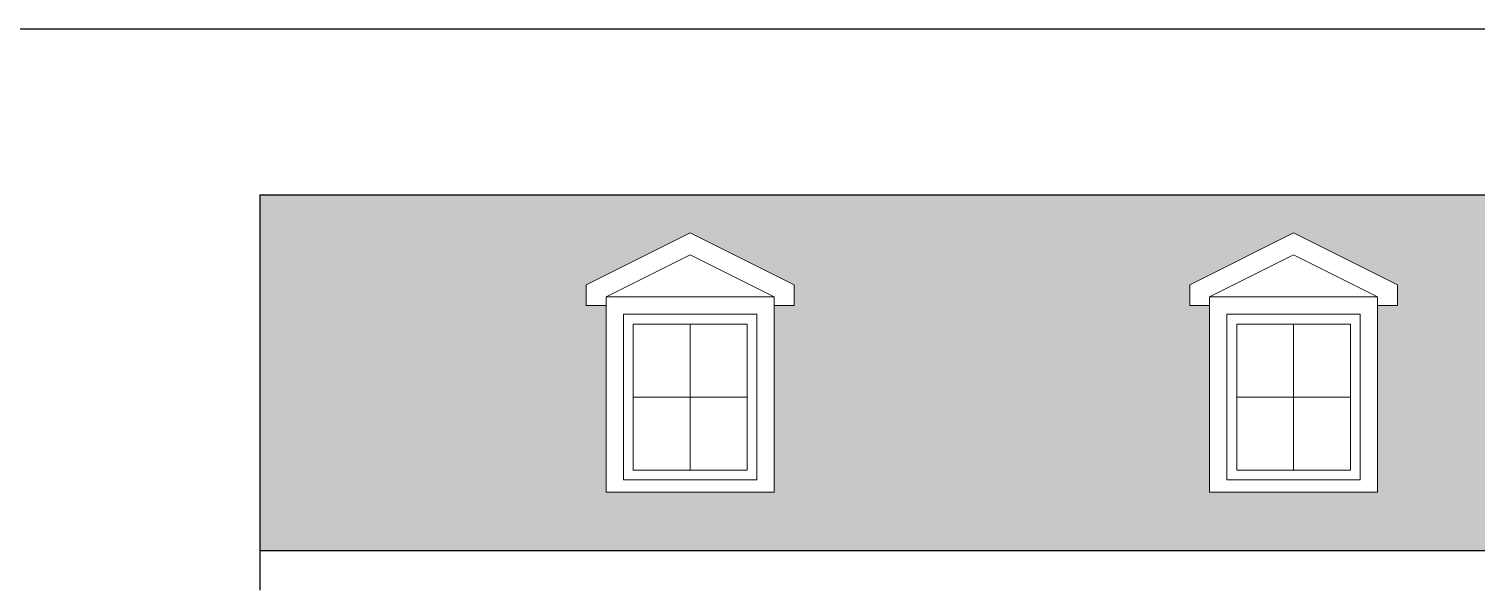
# Model space of a CAD drawing. Header units: inches. Extents: x 26998 to 46838, y -509 to 4343.
# Drawn here: x 35294.3 to 35586.9, y 3616.1 to 3728.5 of the extents above; entities that cross this region are included whole.
import ezdxf

# ---------------------------------------------------------------- set-up
doc = ezdxf.new("R2010")
doc.units = ezdxf.units.IN
doc.header["$LTSCALE"] = 0.5
doc.header["$MEASUREMENT"] = 0
doc.layers.add('A-Glaz', color=51, linetype='Continuous', lineweight=25)

msp = doc.modelspace()

# ---------------------------------------------------------------- hatches: boundary and pattern name
h = msp.add_hatch()
h.set_pattern_fill('AR-RSHKE', color=15, scale=0.6)
h.set_pattern_definition([(0, (22722.966, 2865.294), (15.3, 7.2), [3.6, -3, 4.2, -1.8, 5.4, -2.4]), (0, (22726.566, 2865.594), (15.3, 7.2), [3, -11.4, 2.4, -3.6]), (0, (22733.766, 2864.844), (15.3, 7.2), [1.8, -18.6]), (90, (22722.966, 2865.294), (-5.1, 7.2), [6.9, -21.9]), (90, (22726.566, 2865.294), (-5.1, 7.2), [6.75, -22.05]), (90, (22729.566, 2865.294), (-5.1, 7.2), [6.3, -22.5]), (90, (22733.766, 2864.844), (-5.1, 7.2), [6.9, -21.9]), (90, (22735.566, 2864.844), (-5.1, 7.2), [6.9, -21.9]), (90, (22740.966, 2865.294), (-5.1, 7.2), [6.6, -22.2])])
h.paths.add_polyline_path([(35871.7883979, 3694.8717102), (35340.9883979, 3694.8717102), (35340.9883979, 3622.8717102), (35727.7883979, 3622.8717102)])
h.paths.add_polyline_path([(35532.9883979, 3672.4993936), (35528.9883979, 3672.4993936), (35528.9883979, 3676.6736059), (35549.9883979, 3687.1736059), (35570.9883979, 3676.6736059), (35570.9883979, 3672.4993936), (35566.9883979, 3672.4993936), (35566.9883979, 3634.6565071), (35532.9883979, 3634.6565071)], flags=16)
h.paths.add_polyline_path([(35536.4883979, 3670.7014699), (35563.4883979, 3670.7014699), (35563.4883979, 3637.1565071), (35536.4883979, 3637.1565071)], flags=0)
h.paths.add_polyline_path([(35538.4883979, 3668.7014699), (35561.4883979, 3668.7014699), (35561.4883979, 3639.1565071), (35538.4883979, 3639.1565071)], flags=0)
h.paths.add_polyline_path([(35448.9883979, 3672.4993936), (35444.9883979, 3672.4993936), (35444.9883979, 3634.6565071), (35410.9883979, 3634.6565071), (35410.9883979, 3672.4993936), (35406.9883979, 3672.4993936), (35406.9883979, 3676.6736059), (35427.9883979, 3687.1736059), (35448.9883979, 3676.6736059)], flags=16)
h.paths.add_polyline_path([(35441.4883979, 3637.1565071), (35414.4883979, 3637.1565071), (35414.4883979, 3670.7014699), (35441.4883979, 3670.7014699)], flags=0)
h.paths.add_polyline_path([(35439.4883979, 3639.1565071), (35416.4883979, 3639.1565071), (35416.4883979, 3668.7014699), (35439.4883979, 3668.7014699)], flags=0)
h.paths.add_polyline_path([(35650.9883979, 3672.4993936), (35650.9883979, 3676.6736059), (35671.9883979, 3687.1736059), (35692.9883979, 3676.6736059), (35692.9883979, 3672.4993936), (35688.9883979, 3672.4993936), (35688.9883979, 3634.6565071), (35654.9883979, 3634.6565071), (35654.9883979, 3672.4993936)], flags=16)
h.paths.add_polyline_path([(35658.4883979, 3670.7014699), (35685.4883979, 3670.7014699), (35685.4883979, 3637.1565071), (35658.4883979, 3637.1565071)], flags=0)
h.paths.add_polyline_path([(35660.4883979, 3668.7014699), (35683.4883979, 3668.7014699), (35683.4883979, 3639.1565071), (35660.4883979, 3639.1565071)], flags=0)
h.paths.add_polyline_path([(36001.7883979, 3694.8717102), (35871.7883979, 3694.8717102), (36001.7883979, 3629.8717102)])

# ---------------------------------------------------------------- linework, layer by layer
for p, q in [((34545.883428, 3728.4673022), (36040.5426627, 3728.4673022)), ((35340.9883979, 3694.8717102), (36001.7883979, 3694.8717102)), ((35340.9883979, 3694.8717102), (35340.9883979, 3614.8717102)), ((35340.9883979, 3622.8717102), (35727.7883979, 3622.8717102))]:
    msp.add_line(p, q)
at = {"layer": 'A-Glaz', "lineweight": 9}
for p, q in [((35406.9883979, 3676.6736059), (35427.9883979, 3687.1736059)), ((35448.9883979, 3676.6736059), (35427.9883979, 3687.1736059)), ((35528.9883979, 3676.6736059), (35549.9883979, 3687.1736059)), ((35570.9883979, 3676.6736059), (35549.9883979, 3687.1736059)), ((35410.9883979, 3674.2014699), (35427.9883979, 3682.7014699)), ((35444.9883979, 3674.2014699), (35427.9883979, 3682.7014699)), ((35532.9883979, 3674.2014699), (35549.9883979, 3682.7014699)), ((35566.9883979, 3674.2014699), (35549.9883979, 3682.7014699)), ((35406.9883979, 3672.4993936), (35406.9883979, 3676.6736059)), ((35448.9883979, 3676.6736059), (35448.9883979, 3672.4993936)), ((35528.9883979, 3672.4993936), (35528.9883979, 3676.6736059)), ((35570.9883979, 3676.6736059), (35570.9883979, 3672.4993936)), ((35406.9883979, 3672.4993936), (35410.9883979, 3672.4993936)), ((35410.9883979, 3634.6565071), (35410.9883979, 3674.2014699)), ((35410.9883979, 3674.2014699), (35444.9883979, 3674.2014699)), ((35444.9883979, 3674.2014699), (35444.9883979, 3634.6565071)), ((35444.9883979, 3672.4993936), (35448.9883979, 3672.4993936)), ((35528.9883979, 3672.4993936), (35532.9883979, 3672.4993936)), ((35532.9883979, 3634.6565071), (35532.9883979, 3674.2014699)), ((35532.9883979, 3674.2014699), (35566.9883979, 3674.2014699)), ((35566.9883979, 3674.2014699), (35566.9883979, 3634.6565071)), ((35566.9883979, 3672.4993936), (35570.9883979, 3672.4993936)), ((35414.4883979, 3670.7014699), (35414.4883979, 3637.1565071)), ((35414.4883979, 3670.7014699), (35441.4883979, 3670.7014699)), ((35441.4883979, 3670.7014699), (35441.4883979, 3637.1565071)), ((35536.4883979, 3670.7014699), (35536.4883979, 3637.1565071)), ((35536.4883979, 3670.7014699), (35563.4883979, 3670.7014699)), ((35563.4883979, 3670.7014699), (35563.4883979, 3637.1565071)), ((35416.4883979, 3668.7014699), (35416.4883979, 3639.1565071)), ((35416.4883979, 3668.7014699), (35439.4883979, 3668.7014699)), ((35427.9883979, 3668.7014699), (35427.9883979, 3639.1565071)), ((35439.4883979, 3668.7014699), (35439.4883979, 3639.1565071)), ((35538.4883979, 3668.7014699), (35538.4883979, 3639.1565071)), ((35538.4883979, 3668.7014699), (35561.4883979, 3668.7014699)), ((35549.9883979, 3668.7014699), (35549.9883979, 3639.1565071)), ((35561.4883979, 3668.7014699), (35561.4883979, 3639.1565071)), ((35416.4883979, 3653.9289885), (35439.4883979, 3653.9289885)), ((35538.4883979, 3653.9289885), (35561.4883979, 3653.9289885)), ((35414.4883979, 3637.1565071), (35441.4883979, 3637.1565071)), ((35416.4883979, 3639.1565071), (35439.4883979, 3639.1565071)), ((35536.4883979, 3637.1565071), (35563.4883979, 3637.1565071)), ((35538.4883979, 3639.1565071), (35561.4883979, 3639.1565071)), ((35410.9883979, 3634.6565071), (35444.9883979, 3634.6565071)), ((35532.9883979, 3634.6565071), (35566.9883979, 3634.6565071))]:
    msp.add_line(p, q, dxfattribs=at)

doc.saveas('drawing.dxf')
